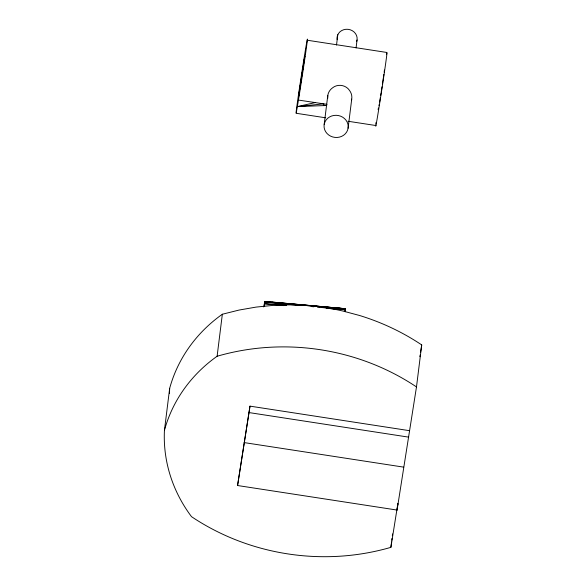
<?xml version="1.0" encoding="UTF-8"?>
<svg xmlns="http://www.w3.org/2000/svg" width="586" height="586" viewBox="0 0 586 586"><rect width="100%" height="100%" fill="white"/><g stroke="black" fill="none" stroke-linecap="round" stroke-linejoin="round"><path stroke-width="0.88" d="M327.764 98.228L327.794 95.423A12.24 11.713 6.4 0 1 332.584 87.812C337.726 83.644 345.857 84.882 349.505 90.42A12.24 11.713 6.4 0 1 351.725 99.107L348.091 128.231A12.101 11.075 7.1 0 1 328.636 134.941A12.101 11.075 7.1 0 1 331.661 115.999A12.101 11.075 7.1 0 1 348.091 128.231M345.315 311.686L345.41 308.697L264.865 301.424L263.59 306.91M264.476 306.258L264.865 301.424L345.52 308.785L264.879 302.134L301.109 305.577M378.219 109.501L378.388 107.971M397.066 510.062L397.872 503.601L390.884 547.346A222.248 203.349 7.1 0 1 191.512 516.669A151.305 138.435 7.1 0 1 164.439 430.329L169.669 388.32A151.305 138.435 7.1 0 1 222.343 314.243L239.059 310.06L256.104 307.093L273.376 305.365A222.248 203.349 7.1 0 1 342.656 310.976L359.482 315.466A222.248 203.349 7.1 0 1 421.722 344.92L416.485 386.928L397.066 510.062L237.564 485.523L250.002 406.142L409.504 430.681M164.439 430.329A151.305 138.435 7.1 0 1 217.113 356.251L222.343 314.243M237.564 485.523L250.002 406.142M324.168 124.547L327.794 95.423M336.518 45.049L337.807 34.706M356.068 47.927L357.057 39.973M390.884 547.346L391.558 541.984M391.778 540.197L391.997 538.409M392.334 535.729L392.554 533.941M384.16 72.166L384.438 70.056M383.515 76.795L383.845 74.444M382.929 80.758L383.398 77.586M382.416 84.179L382.812 81.549M419.876 356.713L420.147 354.911M381.186 92.222L382.021 86.809M380.644 95.679L381.054 93.086M420.558 352.215L421.722 344.92M379.618 102.037L380.365 97.415M326.754 105.429L324.08 105.59L323.684 103.839L297.351 106.601L298.442 100.067A37.123 0.469 -81.3 0 0 307.247 41.218A37.123 0.469 -81.3 0 0 300.164 83.439A37.123 0.469 -81.3 0 0 297.351 106.601L326.556 105.502M378.995 105.766L379.245 104.271M378.27 109.633L378.534 108.359M344.773 311.239L345.41 308.697L298.267 304.566M351.483 99.898L351.725 99.107M297.351 106.601L315.268 102.587M286.517 305.379L264.747 303.753L283.756 305.621M326.439 308.361L328.248 308.5M330.065 308.632L345.484 309.789L321.941 307.555M270.161 302.098L264.718 301.622L269.238 302.068M271.97 302.259L276.504 302.654M278.321 302.815L290.107 303.848M291.916 304.009L296.45 304.405M311.972 306.603L313.788 306.778M317.407 307.123L320.124 307.379M271.948 302.332L275.567 302.684M278.277 302.955L280.987 303.218M285.507 303.665L287.316 303.841M291.835 304.281L293.645 304.464M298.442 100.067L327.047 104.345M307.24 40.222L386.987 52.491M296.091 113.259L325.662 117.808M348.062 121.258L375.846 125.529M249.197 412.603L408.698 437.141M244.186 442.598L403.688 467.137M169.515 393.367A151.305 138.435 7.1 0 1 169.669 388.32M217.113 356.251A222.248 203.349 7.1 0 1 416.485 386.928M386.533 54.652A37.123 0.469 -81.3 0 1 382.431 85.483A37.123 0.469 -81.3 0 1 375.773 125.199M375.875 124.1A37.123 0.469 -81.3 0 1 376.08 122.401M337.082 39.43A10.087 9.229 7.1 0 1 348.04 29.315A10.087 9.229 7.1 0 1 356.662 41.54M298.64 95.701L298.523 97.364L304.808 56.124L298.64 95.701"/></g></svg>
